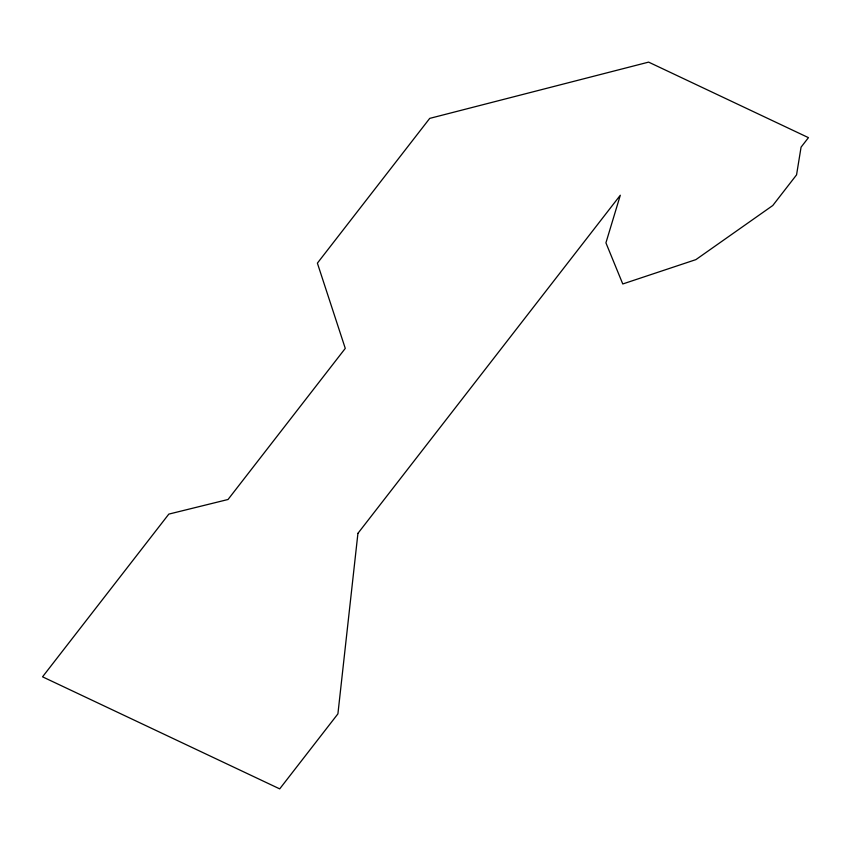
<?xml version="1.0" encoding="UTF-8"?>
<svg xmlns="http://www.w3.org/2000/svg" width="851" height="851" viewBox="0 0 851 851"><rect width="100%" height="100%" fill="white"/><g stroke="black" fill="none" stroke-linecap="round" stroke-linejoin="round"><path stroke-width="1.28" d="M357.931 533.343L337.911 713.861L279.702 788.877L42.55 676.822L168.817 514.11L228.025 499.494L345.272 348.399L317.391 263.14L429.723 118.385L648.611 62.123L808.45 137.649L801.068 147.159L796.557 174.859L772.782 205.506L695.884 259.629L622.772 283.968L605.923 242.843L620.305 195.241L357.931 533.343"/></g></svg>
